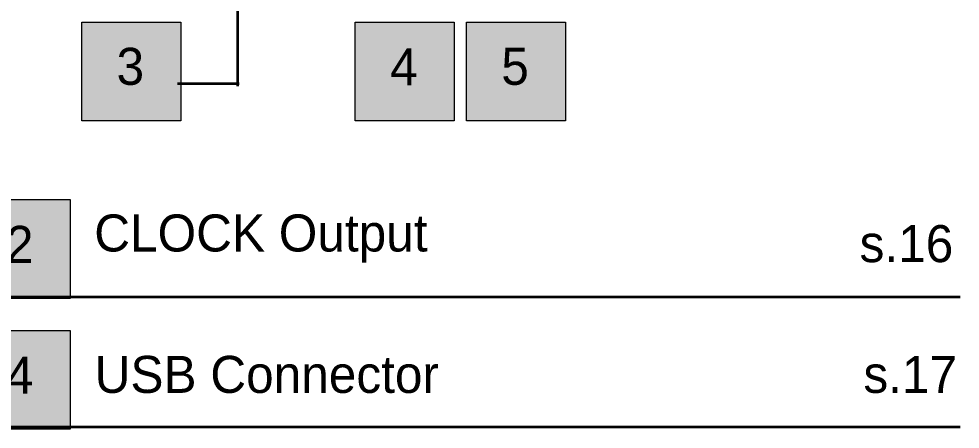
# Model space of a CAD drawing. Header units: inches. Extents: x 25 to 188, y -279 to -12.
# Drawn here: x 109 to 185.1, y -269.1 to -235.9 of the extents above; entities that cross this region are included whole.
import ezdxf

# ---------------------------------------------------------------- set-up
doc = ezdxf.new("R2010")
doc.units = ezdxf.units.IN
doc.header["$MEASUREMENT"] = 0
doc.layers.add('back panel', color=7, linetype='Continuous')
doc.layers.add('front panel', color=7, linetype='Continuous')

# ---------------------------------------------------------------- blocks, each defined once
blk = doc.blocks.new('block 5')
at = {"layer": 'front panel', "true_color": 0x1c1c1b}
h = blk.add_hatch(color=250, dxfattribs=at)
h.dxf.hatch_style = 2
h.paths.add_polyline_path([(122.056, -244.181), (114.056, -244.181), (114.056, -236.181), (122.056, -236.181)])
h = blk.add_hatch(color=250, dxfattribs=at)
h.dxf.hatch_style = 2
h.paths.add_polyline_path([(144.176, -244.181), (136.176, -244.181), (136.176, -236.181), (144.176, -236.181)])
h = blk.add_hatch(color=250, dxfattribs=at)
h.dxf.hatch_style = 2
h.paths.add_polyline_path([(153.171, -244.181), (145.171, -244.181), (145.171, -236.181), (153.171, -236.181)])
at = {"layer": 'front panel', "lineweight": 0}
for points in [[(122.056, -244.181), (114.056, -244.181), (114.056, -236.181), (122.056, -236.181), (122.056, -244.181)], [(144.176, -244.181), (136.176, -244.181), (136.176, -236.181), (144.176, -236.181), (144.176, -244.181)], [(153.171, -244.181), (145.171, -244.181), (145.171, -236.181), (153.171, -236.181), (153.171, -244.181)]]:
    blk.add_lwpolyline(points, dxfattribs=at)
at = {"layer": 'front panel', "color": 18, "true_color": 0x000000, "char_height": 2.9972, "attachment_point": 7}
for s, insert in [('\\fAkzidenz-Grotesk BQ Medium|b0|i0|c0|p34;\\W1;3', (116.867, -241.304)), ('\\fAkzidenz-Grotesk BQ Medium|b0|i0|c0|p34;\\W1;5', (147.982, -241.304)), ('\\fAkzidenz-Grotesk BQ Medium|b0|i0|c0|p34;\\W1;4', (138.987, -241.304))]:
    blk.add_mtext(s, dxfattribs=dict(at, insert=insert))
blk = doc.blocks.new('block 11')
at = {"layer": 'back panel', "true_color": 0x1c1c1b}
h = blk.add_hatch(color=250, dxfattribs=at)
h.dxf.hatch_style = 2
h.paths.add_polyline_path([(113.112, -258.549), (105.112, -258.549), (105.112, -250.549), (113.112, -250.549)])
h = blk.add_hatch(color=250, dxfattribs=at)
h.dxf.hatch_style = 2
h.paths.add_polyline_path([(113.112, -269.132), (105.112, -269.132), (105.112, -261.132), (113.112, -261.132)])
at = {"layer": 'back panel', "color": 250, "lineweight": 35, "true_color": 0x1c1c1b}
for points in [[(126.684, -241.381), (126.684, -223.347)], [(126.784, -241.181), (121.785, -241.181)], [(105.704, -258.432), (185.09, -258.432)], [(105.704, -268.932), (185.09, -268.932)]]:
    blk.add_lwpolyline(points, dxfattribs=at)
at = {"layer": 'back panel', "lineweight": 0}
for points in [[(113.112, -258.549), (105.112, -258.549), (105.112, -250.549), (113.112, -250.549), (113.112, -258.549)], [(113.112, -269.132), (105.112, -269.132), (105.112, -261.132), (113.112, -261.132), (113.112, -269.132)]]:
    blk.add_lwpolyline(points, dxfattribs=at)
at = {"layer": 'back panel', "color": 250, "true_color": 0x1c1c1b, "char_height": 2.9972, "attachment_point": 7}
for s, insert in [('\\fAkzidenz-Grotesk BQ Medium|b0|i0|c0|p34;\\W1;CLOCK Output', (115.063, -255.655)), ('\\fAkzidenz-Grotesk BQ Medium|b0|i0|c0|p34;\\W1;s.16', (176.957, -255.655)), ('\\fAkzidenz-Grotesk BQ Medium|b0|i0|c0|p34;\\W1;USB Connector', (115.095, -266.238)), ('\\fAkzidenz-Grotesk BQ Medium|b0|i0|c0|p34;\\W1;s.17', (177.265, -266.238))]:
    blk.add_mtext(s, dxfattribs=dict(at, insert=insert))
at = {"layer": 'back panel', "color": 18, "true_color": 0x000000, "char_height": 2.9972, "attachment_point": 7}
for s, insert in [('\\fAkzidenz-Grotesk BQ Medium|b0|i0|c0|p34;\\W1;2', (107.922, -255.672)), ('\\fAkzidenz-Grotesk BQ Medium|b0|i0|c0|p34;\\W1;4', (107.922, -266.255))]:
    blk.add_mtext(s, dxfattribs=dict(at, insert=insert))

msp = doc.modelspace()

# ---------------------------------------------------------------- block references
at = {"layer": 'back panel'}
msp.add_blockref('block 11', (0, 0), dxfattribs=at)
at = {"layer": 'front panel'}
msp.add_blockref('block 5', (0, 0), dxfattribs=at)

doc.saveas('drawing.dxf')
